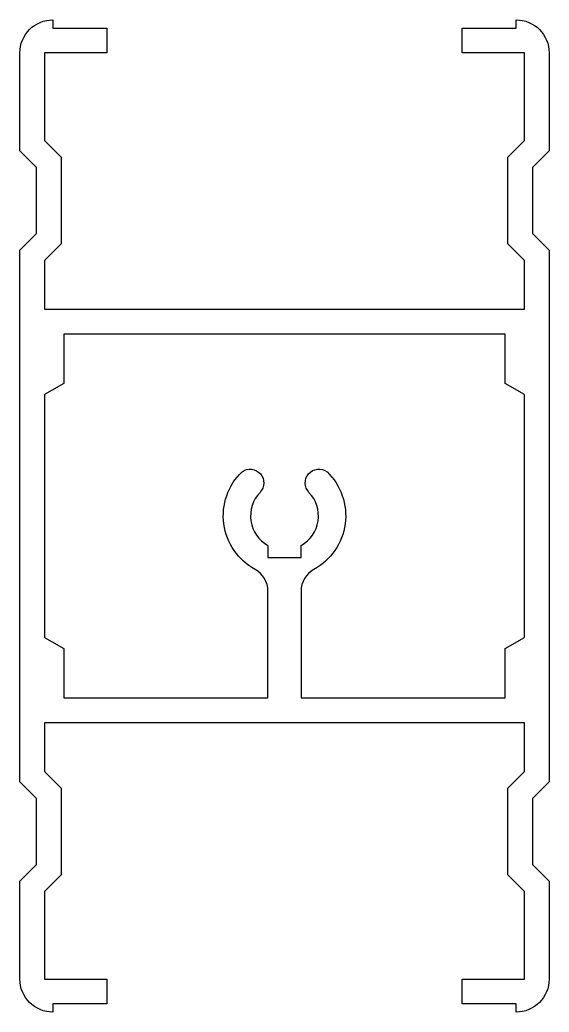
# Model space of a CAD drawing. Extents: x 393.8 to 425.8, y -95.6 to -35.6.
import ezdxf

# ---------------------------------------------------------------- set-up
doc = ezdxf.new("R2010")
doc.units = 0
doc.layers.add('ANA', color=220, linetype='CONTINUOUS')

msp = doc.modelspace()

# ---------------------------------------------------------------- linework, layer by layer
at = {"layer": 'ANA', "color": 0}
for points in [[(424.287, -53.05), (424.287, -50.093), (423.287, -49.093), (423.287, -43.85), (424.287, -42.85), (424.287, -37.55), (420.537, -37.55), (420.537, -36.05), (423.787, -36.05), (423.787, -35.55, -0.414214), (425.787, -37.55), (425.787, -43.472), (424.787, -44.472), (424.787, -48.472), (425.787, -49.472), (425.787, -81.629), (424.787, -82.629), (424.787, -86.629), (425.787, -87.629), (425.787, -93.55, -0.414214), (423.787, -95.55), (423.787, -95.05), (420.537, -95.05), (420.537, -93.55), (424.287, -93.55), (424.287, -88.25), (423.287, -87.25), (423.287, -82.008), (424.287, -81.008), (424.287, -78.05), (395.287, -78.05), (395.287, -81.008), (396.287, -82.008), (396.287, -87.25), (395.287, -88.25), (395.287, -93.55), (399.037, -93.55), (399.037, -95.05), (395.787, -95.05), (395.787, -95.55, -0.414214), (393.787, -93.55), (393.787, -87.629), (394.787, -86.629), (394.787, -82.629), (393.787, -81.629), (393.787, -49.472), (394.787, -48.472), (394.787, -44.472), (393.787, -43.472), (393.787, -37.55, -0.414214), (395.787, -35.55), (395.787, -36.05), (399.037, -36.05), (399.037, -37.55), (395.287, -37.55), (395.287, -42.85), (396.287, -43.85), (396.287, -49.093), (395.287, -50.093), (395.287, -53.05)], [(412.357, -62.877, -0.505579), (411.566, -68.784, 0.273871), (410.787, -70.099), (410.787, -76.55), (411.287, -76.55), (412.752, -76.55), (423.137, -76.55), (423.137, -73.554), (424.287, -72.891), (424.287, -67.55), (424.287, -65.55), (424.287, -63.55), (424.287, -58.21), (423.137, -57.546), (423.137, -54.55), (412.752, -54.55), (411.287, -54.55), (408.287, -54.55), (406.822, -54.55), (396.437, -54.55), (396.437, -57.546), (395.287, -58.21), (395.287, -63.55), (395.287, -65.55), (395.287, -67.55), (395.287, -72.891), (396.437, -73.554), (396.437, -76.55), (406.822, -76.55), (408.287, -76.55), (408.787, -76.55), (408.787, -70.099, 0.273871), (408.008, -68.784, -0.505579), (407.218, -62.877, -0.915522), (408.306, -64.121, 0.49079), (408.787, -67.329), (408.787, -68.05), (409.787, -68.05), (410.787, -68.05), (410.787, -67.329, 0.49079), (411.268, -64.121, -0.915522)]]:
    msp.add_lwpolyline(points, format="xyb", close=True, dxfattribs=at)

doc.saveas('drawing.dxf')
